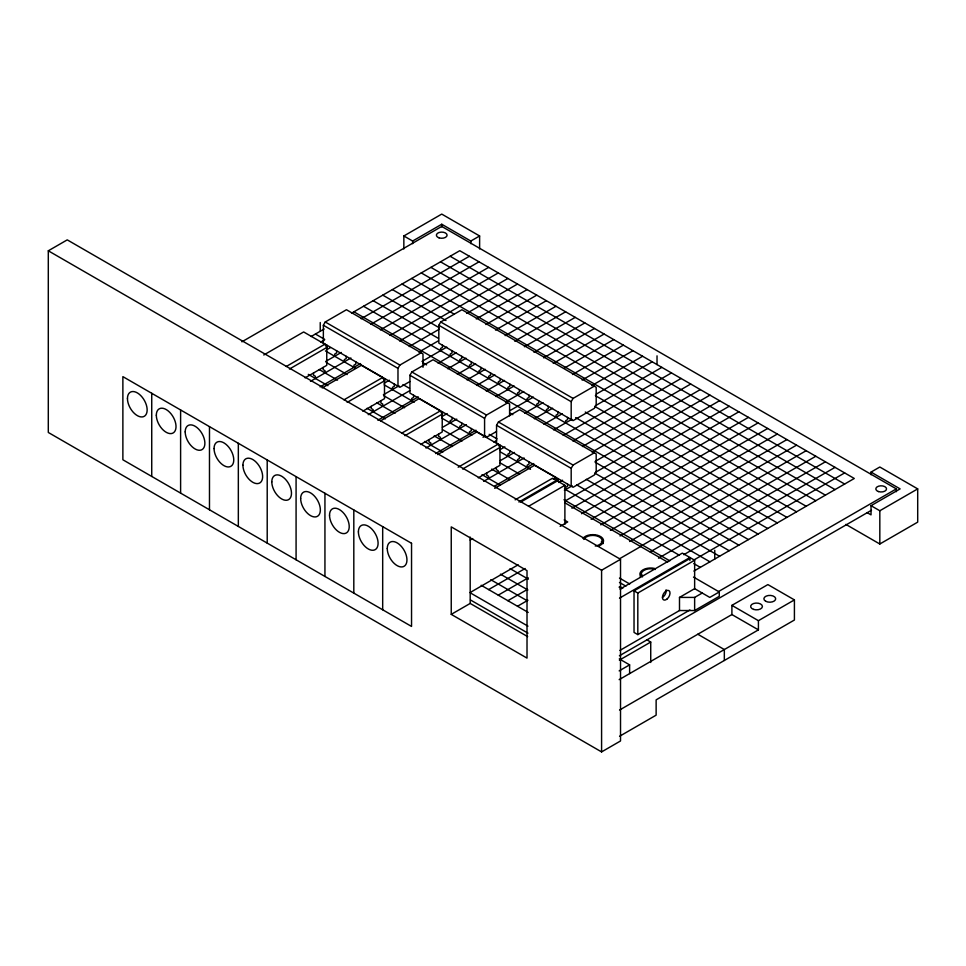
<?xml version="1.0" encoding="UTF-8"?>
<svg xmlns="http://www.w3.org/2000/svg" width="966" height="966" viewBox="0 0 966 966"><rect width="100%" height="100%" fill="white"/><g stroke="black" fill="none" stroke-linecap="round" stroke-linejoin="round"><path stroke-width="1.45" d="M334.683 356.261L334.719 354.051L336.615 352.952L336.615 350.767M344.294 361.815L344.343 359.606L346.226 358.507L346.226 356.321M353.918 367.37L353.954 365.16L355.85 364.061L355.85 361.876M392.413 389.588L392.45 387.378L394.345 386.291L394.345 384.106M411.661 400.697L411.697 398.487L413.593 397.4L413.593 395.215M440.52 350.706L440.556 348.497L442.452 347.398L442.452 345.212M450.144 356.261L450.18 354.051L452.076 352.952L452.076 350.767M450.144 422.927L450.18 420.717L452.076 419.618L452.076 417.433M459.768 361.815L459.804 359.606L461.7 358.507L461.7 356.321M459.768 428.481L459.804 426.272L461.7 425.173L461.7 422.987M469.391 367.37L469.428 365.16L471.323 364.061L471.323 361.876M469.391 434.036L469.428 431.826L471.323 430.727L471.323 428.542M479.015 372.924L479.051 370.715L480.947 369.628L480.947 367.43M488.639 378.479L488.675 376.269L490.571 375.182L490.571 372.997M498.263 384.033L498.299 381.824L500.195 380.737L500.195 378.551M507.875 389.588L507.923 387.378L509.806 386.291L509.806 384.106M507.875 456.254L507.923 454.044L509.806 452.957L509.806 450.772M517.498 395.142L517.534 392.933L519.43 391.846L519.43 389.66M517.498 461.808L517.534 459.599L519.43 458.512L519.43 456.326M527.122 400.697L527.158 398.487L529.054 397.4L529.054 395.215M527.122 467.363L527.158 465.153L529.054 464.066L529.054 461.881M536.746 406.263L536.782 404.054L538.678 402.955L538.678 400.769M546.37 411.818L546.406 409.608L548.302 408.509L548.302 406.324M555.993 417.372L556.03 415.163L557.925 414.064L557.925 411.878M565.617 422.927L565.653 420.717L567.549 419.618L567.549 417.433M565.617 489.593L565.653 487.383L567.549 486.284L567.549 484.099M409.862 381.534L399.876 387.294L323.356 343.111L323.356 325.264L325.24 321.98L346.456 309.736L422.987 353.918L422.987 367.309M397.98 386.207L397.98 368.348L399.876 365.076L421.091 352.819M496.464 431.524L486.478 437.296L409.946 393.114L409.946 375.267L411.842 371.982L433.058 359.738L509.589 403.921L509.589 415.815M438.818 325.264L440.713 321.98L461.929 309.736L596.191 387.245L596.191 405.104L594.295 408.376L573.08 420.633L438.818 343.111L438.818 325.264L571.184 401.687L571.184 419.534M484.582 436.197L484.582 418.35L486.478 415.066L507.693 402.822M496.548 425.269L498.444 421.985L519.66 409.729L596.191 453.911L596.191 471.758L594.295 475.043L573.08 487.287L496.548 443.116L496.548 425.269L571.184 468.353L571.184 486.2M571.184 401.687L573.08 398.403L594.295 386.159M571.184 468.353L573.08 465.069L594.295 452.825M48.3 250.798L67.246 239.87L620.522 559.302L620.522 740.97L601.589 751.91L48.3 432.466L48.3 250.798L601.589 570.242L620.522 559.302M403.848 248.974L403.848 235.97L441.74 214.09L479.619 235.97L479.619 248.974M403.848 235.97L412.639 241.041L441.74 224.245L470.828 241.041L479.619 235.97M241.874 341.819L441.74 226.43L896.339 488.893L896.339 491.694M263.766 354.993L303.65 331.954L324.866 344.21L326.762 347.482L326.762 365.341L305.087 377.851M311.112 336.53L324.153 328.995M351.539 313.189L459.768 250.701L854.282 478.472L693.902 571.075M320.736 342.085L324.648 339.827M361.163 318.744L469.391 256.268M286.262 366.488L324.866 344.21M289.45 369.036L326.762 347.482M326.448 349.897L330.36 347.639M370.787 324.298L479.015 261.822M325.639 361.477L341.288 352.445M380.411 329.853L488.639 267.377M310.484 381.341L350.912 358M390.035 335.407L498.263 272.931M320.108 386.895L360.535 363.554M399.646 340.974L507.875 278.486M322.173 387.934L361.381 365.293L382.596 377.537L384.492 380.821L384.492 398.668L362.818 411.19M409.27 346.528L439.264 329.213M466.65 313.395L517.498 284.04M418.894 352.083L438.455 340.793M476.274 318.949L527.122 289.595M343.993 399.827L382.596 377.537M347.18 402.363L384.492 380.821M384.178 383.236L389.395 380.218M421.997 361.405L446.775 347.096M485.898 324.516L536.746 295.149M383.369 394.804L399.018 385.772M438.141 363.192L456.399 352.65M495.51 330.07L546.37 300.704M368.227 414.668L409.946 390.578M447.765 368.746L466.023 358.205M505.133 335.625L555.993 306.258M377.839 420.222L418.266 396.881M457.389 374.301L475.646 363.759M514.757 341.179L565.617 311.813M380.519 420.91L419.123 398.62L440.339 410.876L442.223 414.148L442.223 431.995L420.548 444.517M467.013 379.855L485.258 369.314M524.381 346.734L575.241 317.367M476.624 385.41L494.882 374.868M534.005 352.288L584.853 322.922M401.735 433.154L440.339 410.876M404.911 435.702L442.223 414.148M441.921 416.563L447.137 413.557M486.248 390.964L504.506 380.423M543.629 357.843L594.476 328.476M442.416 427.395L456.761 419.111M495.872 396.519L514.129 385.977M553.252 363.397L604.1 334.043M425.958 448.007L466.373 424.666M505.496 402.073L523.753 391.544M564.18 368.203L613.724 339.597M435.581 453.561L475.996 430.22M509.903 410.647L533.377 397.098M572.488 374.506L623.348 345.152M437.646 454.6L476.854 431.959L498.07 444.203L499.965 447.487L499.965 465.334L478.279 477.844M483.012 437.284L485.62 435.775M524.743 413.194L543.001 402.653M582.112 380.061L632.972 350.706M493.94 442.078L496.548 440.581M534.367 418.749L552.624 408.207M591.735 385.615L642.595 356.261M458.174 467.23L498.07 444.203M462.642 469.029L499.965 447.487M499.651 449.89L504.868 446.884M543.991 424.303L562.236 413.762M596.143 394.188L652.219 361.815M500.147 460.722L514.492 452.438M553.603 429.858L571.86 419.316M595.334 405.768L661.843 367.37M483.688 481.334L524.115 457.993M563.226 435.412L671.455 372.924M494.616 486.14L533.739 463.547M572.85 440.967L681.078 378.479M494.701 488.313L534.584 465.286L555.8 477.542L557.696 480.814M582.474 446.521L690.702 384.033M592.098 452.076L700.326 389.588M515.132 499.833L552.576 478.218L556.368 480.404L518.923 502.03M553.228 479.027L555.8 477.542M520.807 502.03L557.322 480.947L564.893 485.318L564.893 524.321M558.686 482.481L562.598 480.223M595.201 461.398L709.95 395.142M470.128 540.042L472.724 538.545M528.547 506.305L564.893 485.318M564.398 490.293L572.222 485.777M595.696 472.217L719.573 400.697M564.893 501.113L729.197 406.263M571.908 508.176L738.821 411.818M581.532 513.731L748.433 417.372M560.159 526.337L567.73 521.954L564.18 519.913M591.156 519.285L758.056 422.927M470.128 592.532L518.162 564.796M488.639 589.586L525.142 568.503M600.78 524.84L767.68 428.481M451.243 614.364L527.013 658.112L527.013 570.616L451.243 526.881L451.243 614.364L470.188 603.436L527.665 636.618M498.263 595.141L528.245 577.825M610.403 530.394L777.304 434.036M507.875 600.695L527.436 589.405M620.015 535.949L786.928 439.59M517.498 606.25L527.931 600.224M629.639 541.503L796.552 445.145M640.567 546.309L806.175 450.699M619.761 558.626L640.663 546.563M650.19 551.864L815.799 456.254M658.51 558.179L825.411 461.808M620.015 589.103L682.334 553.12L689.905 557.503L689.905 560.497M683.783 554.701L835.035 467.363M619.508 598.147L689.905 557.503M634.034 590.854L690.859 558.046L694.639 560.232L694.639 588.668L709.793 597.411L719.272 591.953L719.272 596.324L694.639 610.536L679.496 610.536L637.814 634.602L634.034 632.416L634.034 590.854L637.814 593.039L694.639 560.232M693.407 560.256L844.658 472.917M871.03 474.717L871.03 472.096L879.821 467.013L917.7 488.893L917.7 522.135L879.821 544.003L845.854 524.393M679.496 610.536L679.496 597.411L694.639 588.668M679.496 597.411L694.639 597.411L702.222 593.039M718.68 591.458L896.339 488.893M619.894 650.42L689.905 609.993M867.239 512.68L871.03 514.878L871.03 505.689L900.119 488.893L871.03 472.096M619.399 655.781L871.513 510.217M619.387 660.152L650.734 642.052L650.734 662.471M871.03 505.689L879.821 510.76L917.7 488.893M619.17 679.641L731.902 614.557L731.902 605.368L767.885 584.587L794.414 599.898L794.414 620.015L656.131 699.855L656.131 715.166L619.556 736.285M619.17 670.887L629.615 664.862L629.615 673.604M731.902 605.368L758.419 620.679L794.414 599.898M619.544 710.046L758.419 629.868L758.419 620.679M450.144 256.268L844.658 484.038M440.52 261.822L835.035 489.593M430.896 267.377L825.411 495.147M421.285 272.931L815.799 500.702M411.661 278.486L806.175 506.256M402.037 284.04L454.286 314.204M595.37 395.662L796.552 511.811M392.413 289.595L445.966 320.519M594.899 406.493L786.928 517.365M440.713 321.98L573.08 398.403M382.79 295.149L438.962 327.583M585.275 412.047L777.304 522.92M373.166 300.704L438.479 338.414M575.651 417.602L767.68 528.474M363.542 306.258L758.056 534.029M353.918 311.813L748.433 539.583M422.685 362.624L426.598 364.882M510.205 413.158L512.813 414.668M595.116 462.183L738.821 545.138M594.645 473.014L729.197 550.692M325.24 321.98L399.876 365.076M411.842 371.982L486.478 415.066M498.444 421.985L573.08 465.069M323.356 325.264L397.98 368.348M409.946 375.267L484.582 418.35M586.326 479.329L719.573 556.259M315.435 334.043L324.576 339.32M402.955 384.565L409.487 388.344M489.182 434.35L497.019 438.878M576.702 484.884L709.95 561.814M325.409 350.912L355.452 368.251M384.19 384.842L414.233 402.194M441.667 418.036L471.722 435.376M500.46 451.967L530.503 469.319M564.47 488.929L679.424 555.293M693.793 563.589L700.326 567.368M326.23 362.491L347.132 374.567M383.719 395.686L404.609 407.749M442.5 429.616L462.098 440.931M499.977 462.811L519.575 474.113M563.987 499.76L669.8 560.848M564.627 502.67L667.723 562.188M693.491 577.064L719.272 591.953M319.227 369.555L337.508 380.121M376.704 402.75L394.997 413.303M434.181 435.932L452.474 446.485M491.658 469.114L509.951 479.679M731.902 614.557L758.419 629.868M308.299 374.361L327.897 385.675M367.08 408.304L385.374 418.858M424.557 441.486L442.851 452.04M482.034 474.668L500.328 485.234M619.472 578.066L629.735 583.995M619.472 582.45L625.883 586.157M620.148 586.773L622.768 588.282M619.073 587.123L621.693 588.632M697.802 634.239L724.331 649.55L724.331 660.478M647.003 639.903L650.734 642.052M510.048 568.612L528.33 579.177M500.424 574.166L527.859 590.009M490.8 579.721L527.376 600.84M619.303 658.897L629.615 664.862M481.177 585.275L528.209 612.432M470.478 592.967L527.955 626.149M470.478 599.971L527.955 633.153M498.263 472.917L498.215 470.708L496.331 469.621L496.331 467.435M488.639 478.472L488.603 476.274L486.707 475.175L486.707 472.99M440.52 439.59L440.484 437.381L438.588 436.282L438.588 434.096M430.896 445.145L430.86 442.935L428.964 441.848L428.964 439.651M382.79 406.263L382.753 404.054L380.858 402.955L380.858 400.769M373.166 411.818L373.13 409.608L371.234 408.509L371.234 406.324M325.059 372.924L325.023 370.715L323.127 369.628L323.127 367.43M315.435 378.479L315.399 376.269L313.503 375.182L313.503 372.997M879.821 510.76L879.821 544.003M714.755 550.282L714.755 559.036M694.639 597.411L694.639 610.536M657.025 355.838L657.025 364.593M637.814 593.039L637.814 634.602M601.589 570.242L601.589 751.91M557.925 478.544L557.925 480.73M500.195 445.205L500.195 447.403M470.828 241.041L470.828 243.661M470.188 537.06L470.188 603.436M442.452 411.878L442.452 414.064M441.74 224.245L441.74 226.865M412.639 241.041L412.639 243.661M384.722 378.551L384.722 380.737M382.681 526.627L382.681 609.775M353.81 509.963L353.81 593.112M326.991 345.212L326.991 347.398M324.938 493.288L324.938 576.436M320.241 322.511L320.241 331.266M296.079 476.624L296.079 559.773M267.208 459.961L267.208 543.109M238.336 443.297L238.336 526.446M209.477 426.634L209.477 509.782M180.606 409.958L180.606 493.107M151.734 393.295L151.734 476.443M666.105 589.791A5.361 3.091 -60 0 1 662.447 597.411M640.748 576.605A10.711 6.182 0 0 1 642.945 569.855A10.711 6.182 0 0 1 654.598 568.431M640.253 576.956A10.711 6.182 0 0 1 642.028 574.842M582.981 538.388A10.711 6.182 0 0 1 599.451 535.961A10.711 6.182 0 0 1 599.258 545.778M601.407 541.491A10.711 6.182 0 0 1 603.182 543.592M583.79 539.426A9.358 5.41 0 0 1 599.451 536.999A9.358 5.41 0 0 1 595.261 546.044M642.499 576.883A9.358 5.41 0 0 1 643.984 570.351A9.358 5.41 0 0 1 655.286 569.493M411.54 543.29L122.875 376.631L122.875 459.78L411.54 626.439L411.54 543.29M667.216 598.884A5.361 3.091 -60 0 0 668.907 590.588A5.361 3.091 -60 0 0 662.567 596.203A5.361 3.091 -60 0 0 667.216 598.884M765.615 601.214A5.893 3.405 0 0 0 775.481 599.681A5.893 3.405 0 0 0 768.26 595.515A5.893 3.405 0 0 0 765.615 601.214M753.577 609.401A5.893 3.405 0 0 0 762.415 606.455A5.893 3.405 0 0 0 753.577 603.509A5.893 3.405 0 0 0 753.577 609.401M439.059 237.853A5.361 3.091 0 0 0 447.089 235.173A5.361 3.091 0 0 0 439.059 232.504A5.361 3.091 0 0 0 439.059 237.853M878.505 491.573A5.361 3.091 0 0 0 886.534 488.893A5.361 3.091 0 0 0 878.505 486.212A5.361 3.091 0 0 0 878.505 491.573M387.257 548.555A13.935 8.042 60 0 0 402.037 566.933A13.935 8.042 60 0 0 402.037 547.239A13.935 8.042 60 0 0 387.257 548.555M358.398 531.892A13.935 8.042 60 0 0 373.166 550.27A13.935 8.042 60 0 0 373.166 530.563A13.935 8.042 60 0 0 358.398 531.892M329.527 515.216A13.935 8.042 60 0 0 344.294 533.606A13.935 8.042 60 0 0 344.294 513.9A13.935 8.042 60 0 0 329.527 515.216M300.655 498.553A13.935 8.042 60 0 0 315.435 516.931A13.935 8.042 60 0 0 315.435 497.236A13.935 8.042 60 0 0 300.655 498.553M271.796 481.889A13.935 8.042 60 0 0 286.564 500.267A13.935 8.042 60 0 0 286.564 480.573A13.935 8.042 60 0 0 271.796 481.889M242.925 465.226A13.935 8.042 60 0 0 257.705 483.604A13.935 8.042 60 0 0 257.705 463.897A13.935 8.042 60 0 0 242.925 465.226M214.054 448.562A13.935 8.042 60 0 0 228.833 466.94A13.935 8.042 60 0 0 228.833 447.234A13.935 8.042 60 0 0 214.054 448.562M185.194 431.887A13.935 8.042 60 0 0 199.962 450.265A13.935 8.042 60 0 0 199.962 430.57A13.935 8.042 60 0 0 185.194 431.887M156.323 415.223A13.935 8.042 60 0 0 171.103 433.601A13.935 8.042 60 0 0 171.103 413.907A13.935 8.042 60 0 0 156.323 415.223M127.452 398.56A13.935 8.042 60 0 0 142.231 416.938A13.935 8.042 60 0 0 142.231 397.243A13.935 8.042 60 0 0 127.452 398.56"/></g></svg>
